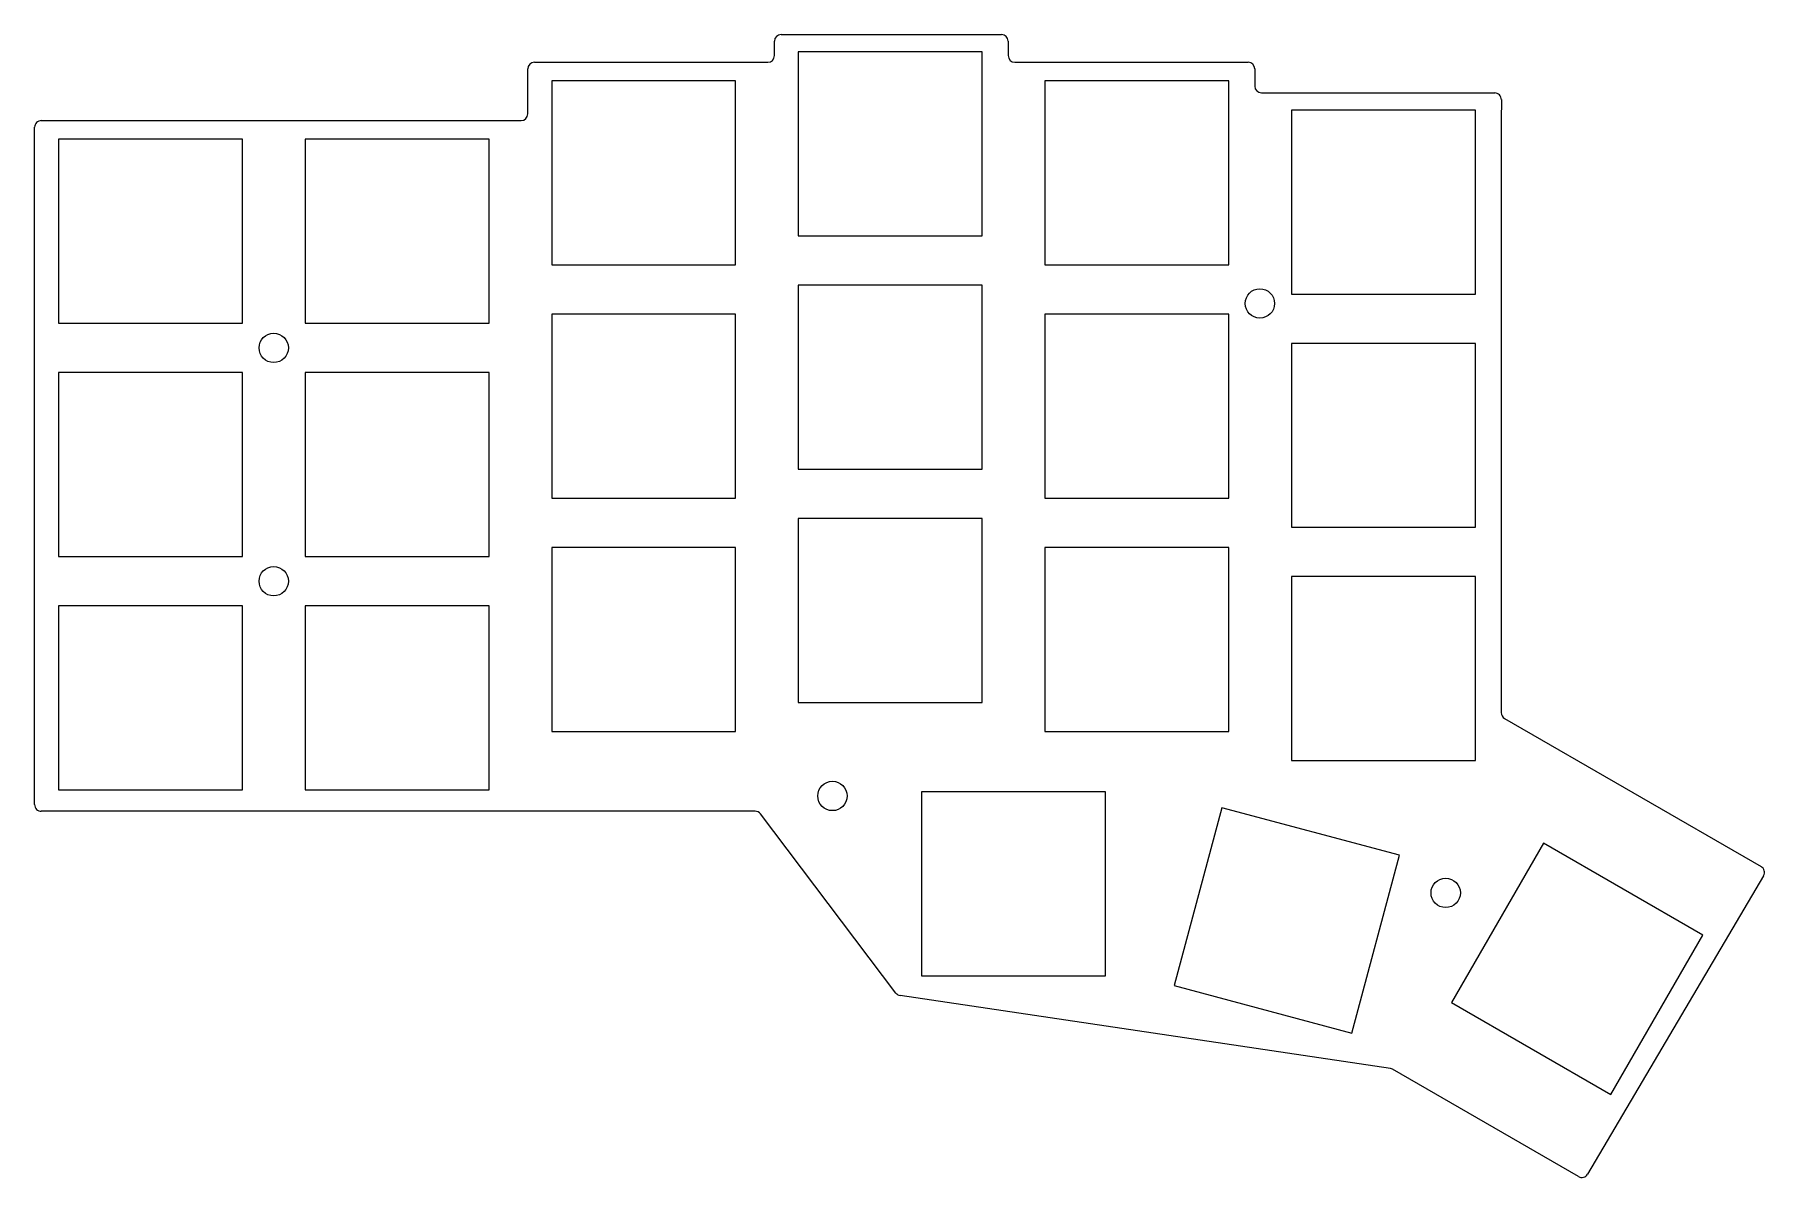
# Model space of a CAD drawing. Header units: millimetres. Extents: x 91 to 221, y -136 to -50.
import ezdxf

# ---------------------------------------------------------------- set-up
doc = ezdxf.new("R2010")
doc.units = ezdxf.units.MM

msp = doc.modelspace()

# ---------------------------------------------------------------- linework, layer by layer
for p, q in [((147.31, -50.25), (163.84, -50.25)), ((146.81, -51.83), (146.81, -50.75)), ((162.4, -51.54), (148.6, -51.54)), ((148.6, -51.54), (148.6, -65.34)), ((162.4, -65.34), (162.4, -51.54)), ((164.34, -50.75), (164.34, -51.83)), ((128.31, -56.2), (128.31, -52.83)), ((128.81, -52.33), (146.31, -52.33)), ((164.84, -52.33), (182.34, -52.33)), ((182.84, -52.83), (182.84, -54.12)), ((143.9, -53.73), (130.1, -53.73)), ((130.1, -53.73), (130.1, -67.53)), ((143.9, -67.53), (143.9, -53.73)), ((180.9, -53.73), (167.1, -53.73)), ((167.1, -53.73), (167.1, -67.53)), ((180.9, -67.53), (180.9, -53.73)), ((183.34, -54.62), (200.84, -54.63)), ((201.34, -55.13), (201.32, -56.7)), ((91.82, -56.7), (127.81, -56.7)), ((199.4, -55.91), (185.6, -55.91)), ((185.6, -55.91), (185.6, -69.71)), ((199.4, -69.71), (199.4, -55.91)), ((201.32, -56.71), (201.32, -101.11)), ((91.32, -108.01), (91.32, -57.2)), ((106.9, -58.1), (93.1, -58.1)), ((93.1, -58.1), (93.1, -71.9)), ((106.9, -71.9), (106.9, -58.1)), ((125.4, -58.1), (111.6, -58.1)), ((111.6, -58.1), (111.6, -71.9)), ((125.4, -71.9), (125.4, -58.1)), ((148.6, -65.34), (162.4, -65.34)), ((130.1, -67.53), (143.9, -67.53)), ((167.1, -67.53), (180.9, -67.53)), ((162.4, -69.04), (148.6, -69.04)), ((148.6, -69.04), (148.6, -82.84)), ((162.4, -82.84), (162.4, -69.04)), ((185.6, -69.71), (199.4, -69.71)), ((143.9, -71.22), (130.1, -71.22)), ((130.1, -71.22), (130.1, -85.03)), ((143.9, -85.03), (143.9, -71.22)), ((180.9, -71.22), (167.1, -71.22)), ((167.1, -71.22), (167.1, -85.03)), ((180.9, -85.03), (180.9, -71.22)), ((93.1, -71.9), (106.9, -71.9)), ((111.6, -71.9), (125.4, -71.9)), ((199.4, -73.41), (185.6, -73.41)), ((185.6, -73.41), (185.6, -87.21)), ((199.4, -87.21), (199.4, -73.41)), ((106.9, -75.6), (93.1, -75.6)), ((93.1, -75.6), (93.1, -89.4)), ((106.9, -89.4), (106.9, -75.6)), ((125.4, -75.6), (111.6, -75.6)), ((111.6, -75.6), (111.6, -89.4)), ((125.4, -89.4), (125.4, -75.6)), ((148.6, -82.84), (162.4, -82.84)), ((130.1, -85.03), (143.9, -85.03)), ((167.1, -85.03), (180.9, -85.03)), ((162.4, -86.54), (148.6, -86.54)), ((148.6, -86.54), (148.6, -100.34)), ((162.4, -100.34), (162.4, -86.54)), ((185.6, -87.21), (199.4, -87.21)), ((93.1, -89.4), (106.9, -89.4)), ((111.6, -89.4), (125.4, -89.4)), ((143.9, -88.72), (130.1, -88.72)), ((130.1, -88.72), (130.1, -102.53)), ((143.9, -102.53), (143.9, -88.72)), ((180.9, -88.72), (167.1, -88.72)), ((167.1, -88.72), (167.1, -102.53)), ((180.9, -102.53), (180.9, -88.72)), ((199.4, -90.91), (185.6, -90.91)), ((185.6, -90.91), (185.6, -104.71)), ((199.4, -104.71), (199.4, -90.91)), ((106.9, -93.1), (93.1, -93.1)), ((93.1, -93.1), (93.1, -106.9)), ((106.9, -106.9), (106.9, -93.1)), ((125.4, -93.1), (111.6, -93.1)), ((111.6, -93.1), (111.6, -106.9)), ((125.4, -106.9), (125.4, -93.1)), ((148.6, -100.34), (162.4, -100.34)), ((201.57, -101.54), (220.82, -112.66)), ((130.1, -102.53), (143.9, -102.53)), ((167.1, -102.53), (180.9, -102.53)), ((185.6, -104.71), (199.4, -104.71)), ((93.1, -106.9), (106.9, -106.9)), ((111.6, -106.9), (125.4, -106.9)), ((171.65, -107.04), (157.85, -107.04)), ((157.85, -107.04), (157.85, -120.84)), ((171.65, -120.84), (171.65, -107.04)), ((145.36, -108.51), (91.82, -108.51)), ((155.92, -122.14), (145.76, -108.7)), ((180.37, -108.24), (176.8, -121.57)), ((193.7, -111.81), (180.37, -108.24)), ((204.49, -110.9), (197.59, -122.85)), ((216.44, -117.8), (204.49, -110.9)), ((190.13, -125.14), (193.7, -111.81)), ((221, -113.34), (207.8, -135.72)), ((209.54, -129.75), (216.44, -117.8)), ((157.85, -120.84), (171.65, -120.84)), ((176.8, -121.57), (190.13, -125.14)), ((193.01, -127.8), (156.25, -122.33)), ((197.59, -122.85), (209.54, -129.75)), ((207.12, -135.9), (193.18, -127.86))]:
    msp.add_line(p, q)
for centre in [(183.22, -70.42), (109.25, -73.75), (109.25, -91.25), (151.16, -107.36), (197.16, -114.63)]:
    msp.add_circle(centre, 1.1)
for centre, start, end in [((147.31, -50.75), 90, 180), ((163.84, -50.75), 0, 90), ((146.31, -51.83), 270, 0), ((164.84, -51.83), 180, 270), ((128.81, -52.83), 90, 180), ((182.34, -52.83), 0, 90), ((183.34, -54.12), 180, 269.9861), ((200.84, -55.13), 359.3097, 89.9861), ((91.82, -57.2), 90.0015, 180.0022), ((127.81, -56.2), 270.0015, 0), ((201.82, -56.71), 179.3097, 180), ((201.82, -101.11), 180, 240), ((91.82, -108.01), 180.0022, 270.0079), ((145.36, -109.01), 37.1117, 90.0079), ((220.57, -113.09), 329.4736, 60), ((156.32, -121.84), 217.1117, 261.5423), ((192.93, -128.29), 60, 81.5423), ((207.37, -135.47), 240, 329.4736)]:
    msp.add_arc(centre, 0.5, start, end)

doc.saveas('drawing.dxf')
